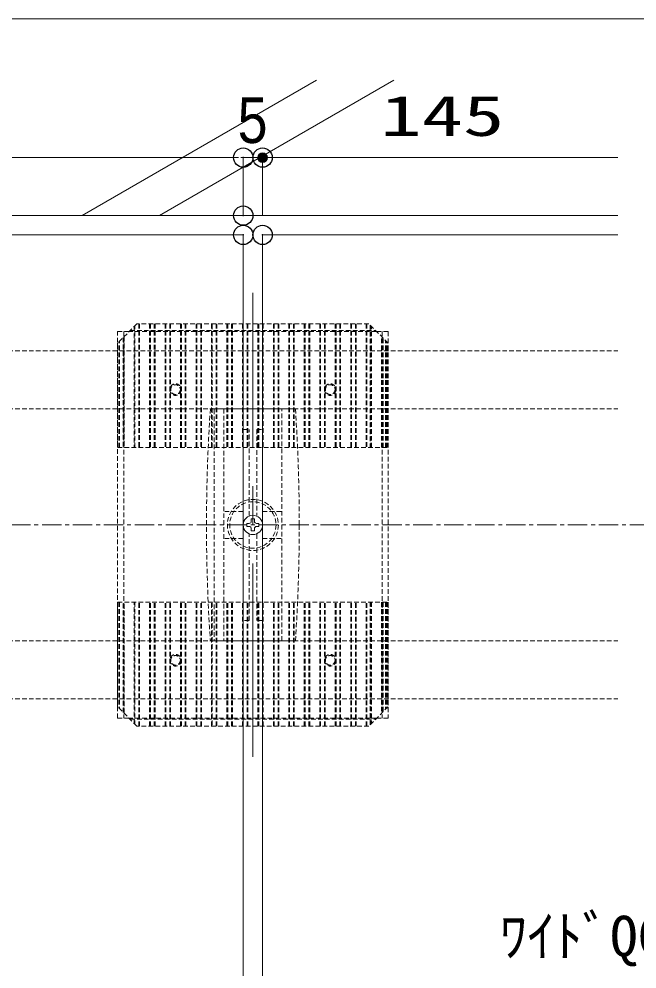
# Model space of a CAD drawing. Units: millimetres, scale not verified. Extents: x -4131 to 4169, y -981 to 998.
# Drawn here: x -3971.1 to -3811.3, y 138.5 to 384.2 of the extents above; entities that cross this region are included whole.
import ezdxf
from ezdxf.enums import TextEntityAlignment as Align

# ---------------------------------------------------------------- set-up
doc = ezdxf.new("R2010")
doc.units = ezdxf.units.MM
doc.header["$LTSCALE"] = 10
doc.header["$PDMODE"] = 32
doc.header["$PDSIZE"] = 5
doc.linetypes.add('CHAIN1', pattern=[8, 5, -1, 1, -1])
doc.linetypes.add('DASHED1', pattern=[1.8, 1.2, -0.6])
for name, color, linetype, lineweight in [('0-0_図枠', 7, 'Continuous', 9), ('0-1_デッキ', 7, 'Continuous', 9), ('0-2_文字', 4, 'Continuous', 9), ('0-3_寸法', 7, 'Continuous', 9), ('0-4_一般', 4, 'Continuous', 9), ('0-6_0', 7, 'Continuous', 9), ('0-A_根太', 4, 'Continuous', 9), ('0-B_WQCS', 4, 'Continuous', 9), ('0-C_束', 4, 'Continuous', 9)]:
    doc.layers.add(name, color=color, linetype=linetype, lineweight=lineweight)
doc.layers.add('0-7_DEFPOINTS', color=7, linetype='Continuous')
doc.styles.add('ＭＳ ゴシック', font='')
doc.styles.add('ＭＳ Ｐゴシック', font='')
doc.styles.get('ＭＳ ゴシック').set_extended_font_data('MS Gothic')
doc.styles.get('ＭＳ Ｐゴシック').set_extended_font_data('MS PGothic')

# ---------------------------------------------------------------- blocks, each defined once
blk = doc.blocks.new('_DOT')
at = {"layer": '0-6_0'}
for p, q in [((-5, 0), (-10, 0)), ((-2.5, 0), (2.5, 0))]:
    blk.add_line(p, q, dxfattribs=at)
blk = doc.blocks.new('グループ-70-1')
at = {"layer": '0-A_根太', "linetype": 'DASHED1'}
for p, q in [((-39708, 5899.7), (-37339.2, 5899.7)), ((-39708, 5749.7), (-37339.2, 5749.7)), ((-39708, 5149.7), (-37339.2, 5149.7)), ((-39708, 4999.7), (-37339.2, 4999.7))]:
    blk.add_line(p, q, dxfattribs=at)
at = {"layer": '0-A_根太', "linetype": 'CHAIN1'}
blk.add_line((-39948.3, 5449.7), (-31448.3, 5449.7), dxfattribs=at)
blk = doc.blocks.new('グループ-93-1')
at = {"layer": '0-B_WQCS'}
blk.add_line((4, -9.8), (4, -15.6), dxfattribs=at)
for points in [[(-9.8, -4), (-15.6, -4), (-15.6, 4), (-9.8, 4)], [(-4, 9.8), (-4, 15.6), (4, 15.6), (4, 9.8)], [(9.8, 4), (15.6, 4), (15.6, -4), (9.8, -4)], [(4, -15.6), (-4, -15.6), (-4, -9.8)]]:
    blk.add_lwpolyline(points, dxfattribs=at)
blk.add_circle((0, 0), 25, dxfattribs=at)
for centre, start, end in [((-9.8, 9.8), 270, 0), ((9.8, 9.8), 180, 270), ((-9.8, -9.8), 0, 90), ((9.8, -9.8), 90, 180)]:
    blk.add_arc(centre, 5.81, start, end, dxfattribs=at)
blk = doc.blocks.new('グループ-94-1')
at = {"layer": '0-B_WQCS'}
blk.add_blockref('グループ-93-1', (0, 0), dxfattribs=at)
blk = doc.blocks.new('グループ-95-1')
at = {"layer": '0-B_WQCS', "linetype": 'DASHED1'}
for p, q in [((110, 300), (-110, 300)), ((-100, 298.3), (-100, -298.3)), ((-74.9, 300), (-74.9, -300)), ((-24.9, 300), (-24.9, 7.4)), ((24.9, 7.4), (24.9, 300)), ((74.9, -300), (74.9, 300)), ((-24.9, 247.1), (-10, 247.1)), ((-10, 24), (-10, 247.1)), ((10, 247.1), (10, 24)), ((10, 247.1), (24.9, 247.1)), ((-24.9, 35), (-74.9, 35)), ((24.9, 35), (74.9, 35)), ((-24.9, -7.4), (-24.9, -300)), ((-10, -247.1), (-10, -24)), ((10, -24), (10, -247.1)), ((24.9, -300), (24.9, -7.4)), ((-24.9, -35), (-74.9, -35)), ((24.9, -35), (74.9, -35)), ((-10, -247.1), (-24.9, -247.1)), ((24.9, -247.1), (10, -247.1)), ((110, -300), (-110, -300))]:
    blk.add_line(p, q, dxfattribs=at)
at = {"layer": '0-B_WQCS'}
for p, q in [((-24.9, 300), (25.1, 300)), ((25.1, -300), (-24.9, -300))]:
    blk.add_line(p, q, dxfattribs=at)
at = {"layer": '0-B_WQCS', "linetype": 'DASHED1'}
for centre, start, end in [((4385, 0), 176.1817, 183.8183), ((-4385, 0), 0, 3.8183), ((-4385, 0), 356.1817, 0)]:
    blk.add_arc(centre, 4505, start, end, dxfattribs=at)
at = {"layer": '0-B_WQCS'}
blk.add_blockref('グループ-94-1', (0, 0), dxfattribs=at)
blk = doc.blocks.new('グループ-96-1')
at = {"layer": '0-B_WQCS'}
blk.add_blockref('グループ-95-1', (0, 0), dxfattribs=at)
blk = doc.blocks.new('WQCS2016平')
at = {"layer": '0-B_WQCS'}
blk.add_blockref('グループ-96-1', (0, 0), dxfattribs=at)
blk = doc.blocks.new('グループ-289-1')
at = {"layer": '0-C_束', "linetype": 'DASHED1'}
for p, q in [((-38633.1, 5249.7), (-37933.1, 5249.7)), ((-38633.1, 4979.7), (-38633.1, 5249.7)), ((-38630.1, 5249.7), (-38630.1, 4976.7)), ((-38628.1, 5249.7), (-38628.1, 4974.7)), ((-38618.1, 4964.7), (-38618.1, 5249.7)), ((-38616.1, 4962.7), (-38616.1, 5249.7)), ((-38590.1, 4936.7), (-38590.1, 5249.7)), ((-38588.1, 5249.7), (-38588.1, 4934.7)), ((-38578.1, 4929.7), (-38578.1, 5249.7)), ((-38576.1, 4929.7), (-38576.1, 5249.7)), ((-38550.1, 4929.7), (-38550.1, 5249.7)), ((-38548.1, 4929.7), (-38548.1, 5249.7)), ((-38538.1, 4929.7), (-38538.1, 5249.7)), ((-38536.1, 4929.7), (-38536.1, 5249.7)), ((-38510.1, 4929.7), (-38510.1, 5249.7)), ((-38508.1, 4929.7), (-38508.1, 5249.7)), ((-38498.1, 4929.7), (-38498.1, 5249.7)), ((-38496.1, 4929.7), (-38496.1, 5249.7)), ((-38470.1, 4929.7), (-38470.1, 5249.7)), ((-38468.1, 4929.7), (-38468.1, 5249.7)), ((-38458.1, 4929.7), (-38458.1, 5249.7)), ((-38456.1, 4929.7), (-38456.1, 5249.7)), ((-38430.1, 4929.7), (-38430.1, 5249.7)), ((-38428.1, 4929.7), (-38428.1, 5249.7)), ((-38418.1, 4929.7), (-38418.1, 5249.7)), ((-38416.1, 4929.7), (-38416.1, 5249.7)), ((-38390.1, 4929.7), (-38390.1, 5249.7)), ((-38388.1, 5249.7), (-38388.1, 4929.7)), ((-38378.1, 4929.7), (-38378.1, 5249.7)), ((-38376.1, 4929.7), (-38376.1, 5249.7)), ((-38350.1, 4929.7), (-38350.1, 5249.7)), ((-38348.1, 4929.7), (-38348.1, 5249.7)), ((-38338.1, 4929.7), (-38338.1, 5249.7)), ((-38336.1, 4929.7), (-38336.1, 5249.7)), ((-38310.1, 4929.7), (-38310.1, 5249.7)), ((-38308.1, 4929.7), (-38308.1, 5249.7)), ((-38298.1, 4929.7), (-38298.1, 5249.7)), ((-38296.1, 4929.7), (-38296.1, 5249.7)), ((-38270.1, 4929.7), (-38270.1, 5249.7)), ((-38268.1, 4929.7), (-38268.1, 5249.7)), ((-38258.1, 4929.7), (-38258.1, 5249.7)), ((-38256.1, 4929.7), (-38256.1, 5249.7)), ((-38230.1, 4929.7), (-38230.1, 5249.7)), ((-38228.1, 4929.7), (-38228.1, 5249.7)), ((-38218.1, 4929.7), (-38218.1, 5249.7)), ((-38216.1, 4929.7), (-38216.1, 5249.7)), ((-38190.1, 4929.7), (-38190.1, 5249.7)), ((-38188.1, 4929.7), (-38188.1, 5249.7)), ((-38178.1, 4929.7), (-38178.1, 5249.7)), ((-38176.1, 4929.7), (-38176.1, 5249.7)), ((-38150.1, 4929.7), (-38150.1, 5249.7)), ((-38148.1, 4929.7), (-38148.1, 5249.7)), ((-38138.1, 4929.7), (-38138.1, 5249.7)), ((-38136.1, 4929.7), (-38136.1, 5249.7)), ((-38110.1, 4929.7), (-38110.1, 5249.7)), ((-38108.1, 4929.7), (-38108.1, 5249.7)), ((-38098.1, 4929.7), (-38098.1, 5249.7)), ((-38096.1, 4929.7), (-38096.1, 5249.7)), ((-38070.1, 4929.7), (-38070.1, 5249.7)), ((-38068.1, 4929.7), (-38068.1, 5249.7)), ((-38058.1, 4929.7), (-38058.1, 5249.7)), ((-38056.1, 4929.7), (-38056.1, 5249.7)), ((-38030.1, 4929.7), (-38030.1, 5249.7)), ((-38028.1, 4929.7), (-38028.1, 5249.7)), ((-38018.1, 4929.7), (-38018.1, 5249.7)), ((-38016.1, 4929.7), (-38016.1, 5249.7)), ((-37990.1, 4929.7), (-37990.1, 5249.7)), ((-37988.1, 4929.7), (-37988.1, 5249.7)), ((-37980.1, 4932.7), (-37980.1, 5249.7)), ((-37978.1, 5249.7), (-37978.1, 4934.7)), ((-37976.1, 5249.7), (-37976.1, 4936.7)), ((-37950.1, 5249.7), (-37950.1, 4962.7)), ((-37948.1, 5249.7), (-37948.1, 4964.7)), ((-37946.1, 5249.7), (-37946.1, 4966.7)), ((-37940.1, 5249.7), (-37940.1, 4972.7)), ((-37938.1, 5249.7), (-37938.1, 4974.7)), ((-37936.1, 5249.7), (-37936.1, 4976.7)), ((-37933.1, 5249.7), (-37933.1, 4979.7)), ((-38583.1, 4929.7), (-38633.1, 4979.7)), ((-37933.1, 4979.7), (-37983.1, 4929.7)), ((-38600.6, 4947.2), (-37965.5, 4947.2)), ((-37983.1, 4929.7), (-38583.1, 4929.7))]:
    blk.add_line(p, q, dxfattribs=at)
for centre in [(-38483.1, 5099.7), (-38083.1, 5099.7)]:
    blk.add_circle(centre, 12.5, dxfattribs=at)
blk = doc.blocks.new('グループ-290-1')
at = {"layer": '0-C_束', "linetype": 'DASHED1'}
for p, q in [((-38583.1, 5969.7), (-38633.1, 5919.7)), ((-38600.6, 5952.2), (-37965.5, 5952.2)), ((-38590.1, 5962.7), (-38590.1, 5649.7)), ((-38588.1, 5649.7), (-38588.1, 5964.7)), ((-37983.1, 5969.7), (-38583.1, 5969.7)), ((-38578.1, 5969.7), (-38578.1, 5649.7)), ((-38576.1, 5969.7), (-38576.1, 5649.7)), ((-38550.1, 5969.7), (-38550.1, 5649.7)), ((-38548.1, 5969.7), (-38548.1, 5649.7)), ((-38538.1, 5969.7), (-38538.1, 5649.7)), ((-38536.1, 5969.7), (-38536.1, 5649.7)), ((-38510.1, 5969.7), (-38510.1, 5649.7)), ((-38508.1, 5969.7), (-38508.1, 5649.7)), ((-38498.1, 5969.7), (-38498.1, 5649.7)), ((-38496.1, 5969.7), (-38496.1, 5649.7)), ((-38470.1, 5969.7), (-38470.1, 5649.7)), ((-38468.1, 5969.7), (-38468.1, 5649.7)), ((-38458.1, 5969.7), (-38458.1, 5649.7)), ((-38456.1, 5969.7), (-38456.1, 5649.7)), ((-38430.1, 5969.7), (-38430.1, 5649.7)), ((-38428.1, 5969.7), (-38428.1, 5649.7)), ((-38418.1, 5969.7), (-38418.1, 5649.7)), ((-38416.1, 5969.7), (-38416.1, 5649.7)), ((-38390.1, 5969.7), (-38390.1, 5649.7)), ((-38388.1, 5649.7), (-38388.1, 5969.7)), ((-38378.1, 5969.7), (-38378.1, 5649.7)), ((-38376.1, 5969.7), (-38376.1, 5649.7)), ((-38350.1, 5969.7), (-38350.1, 5649.7)), ((-38348.1, 5969.7), (-38348.1, 5649.7)), ((-38338.1, 5969.7), (-38338.1, 5649.7)), ((-38336.1, 5969.7), (-38336.1, 5649.7)), ((-38310.1, 5969.7), (-38310.1, 5649.7)), ((-38308.1, 5969.7), (-38308.1, 5649.7)), ((-38298.1, 5969.7), (-38298.1, 5649.7)), ((-38296.1, 5969.7), (-38296.1, 5649.7)), ((-38270.1, 5969.7), (-38270.1, 5649.7)), ((-38268.1, 5969.7), (-38268.1, 5649.7)), ((-38258.1, 5969.7), (-38258.1, 5649.7)), ((-38256.1, 5969.7), (-38256.1, 5649.7)), ((-38230.1, 5969.7), (-38230.1, 5649.7)), ((-38228.1, 5969.7), (-38228.1, 5649.7)), ((-38218.1, 5969.7), (-38218.1, 5649.7)), ((-38216.1, 5969.7), (-38216.1, 5649.7)), ((-38190.1, 5969.7), (-38190.1, 5649.7)), ((-38188.1, 5969.7), (-38188.1, 5649.7)), ((-38178.1, 5969.7), (-38178.1, 5649.7)), ((-38176.1, 5969.7), (-38176.1, 5649.7)), ((-38150.1, 5969.7), (-38150.1, 5649.7)), ((-38148.1, 5969.7), (-38148.1, 5649.7)), ((-38138.1, 5969.7), (-38138.1, 5649.7)), ((-38136.1, 5969.7), (-38136.1, 5649.7)), ((-38110.1, 5969.7), (-38110.1, 5649.7)), ((-38108.1, 5969.7), (-38108.1, 5649.7)), ((-38098.1, 5969.7), (-38098.1, 5649.7)), ((-38096.1, 5969.7), (-38096.1, 5649.7)), ((-38070.1, 5969.7), (-38070.1, 5649.7)), ((-38068.1, 5969.7), (-38068.1, 5649.7)), ((-38058.1, 5969.7), (-38058.1, 5649.7)), ((-38056.1, 5969.7), (-38056.1, 5649.7)), ((-38030.1, 5969.7), (-38030.1, 5649.7)), ((-38028.1, 5969.7), (-38028.1, 5649.7)), ((-38018.1, 5969.7), (-38018.1, 5649.7)), ((-38016.1, 5969.7), (-38016.1, 5649.7)), ((-37990.1, 5969.7), (-37990.1, 5649.7)), ((-37988.1, 5969.7), (-37988.1, 5649.7)), ((-37933.1, 5919.7), (-37983.1, 5969.7)), ((-37980.1, 5966.7), (-37980.1, 5649.7)), ((-37978.1, 5649.7), (-37978.1, 5964.7)), ((-37976.1, 5649.7), (-37976.1, 5962.7)), ((-38630.1, 5649.7), (-38630.1, 5922.7)), ((-38628.1, 5649.7), (-38628.1, 5924.7)), ((-38618.1, 5934.7), (-38618.1, 5649.7)), ((-38616.1, 5936.7), (-38616.1, 5649.7)), ((-37950.1, 5649.7), (-37950.1, 5936.7)), ((-37948.1, 5649.7), (-37948.1, 5934.7)), ((-37946.1, 5649.7), (-37946.1, 5932.7)), ((-37940.1, 5649.7), (-37940.1, 5926.7)), ((-37938.1, 5649.7), (-37938.1, 5924.7)), ((-37936.1, 5649.7), (-37936.1, 5922.7)), ((-38633.1, 5919.7), (-38633.1, 5649.7)), ((-37933.1, 5649.7), (-37933.1, 5919.7)), ((-38633.1, 5649.7), (-37933.1, 5649.7))]:
    blk.add_line(p, q, dxfattribs=at)
for centre in [(-38483.1, 5799.7), (-38083.1, 5799.7)]:
    blk.add_circle(centre, 12.5, dxfattribs=at)
blk = doc.blocks.new('グループ-291-1')
at = {"layer": '0-C_束', "linetype": 'DASHED1'}
for p, q in [((-38617.1, 5949.7), (-38617.1, 4949.7)), ((-37963.1, 5949.7), (-38603.1, 5949.7)), ((-37949.1, 5949.7), (-37949.1, 4949.7))]:
    blk.add_line(p, q, dxfattribs=at)
blk.add_lwpolyline([(-37963.1, 5949.7), (-37933.1, 5949.7), (-37933.1, 4949.7), (-37963.1, 4949.7), (-38603.1, 4949.7), (-38633.1, 4949.7), (-38633.1, 5949.7), (-38603.1, 5949.7)], dxfattribs=at)
for centre, radius in [((-38483.1, 5799.7), 15), ((-38083.1, 5799.7), 15), ((-38283.1, 5449.7), 66), ((-38283.1, 5449.7), 66), ((-38283.1, 5449.7), 60), ((-38483.1, 5099.7), 15), ((-38083.1, 5099.7), 15)]:
    blk.add_circle(centre, radius, dxfattribs=at)
at = {"layer": '0-C_束'}
for name in ['グループ-290-1', 'グループ-289-1']:
    blk.add_blockref(name, (0, 0), dxfattribs=at)

msp = doc.modelspace()

# ---------------------------------------------------------------- hatches: boundary and pattern name
at = {"layer": '0-3_寸法'}
msp.add_hatch(color=256, dxfattribs=at).paths.add_polyline_path([(-3906.9, 348.37, 1), (-3909.41, 348.37, 1)])

# ---------------------------------------------------------------- linework, layer by layer
at = {"layer": '0-0_図枠', "color": 5}
msp.add_lwpolyline([(-4130.95, 384.21), (-2130.95, 384.21), (-2130.95, -915.79), (-4130.95, -915.79)], close=True, dxfattribs=at)
at = {"layer": '0-1_デッキ'}
for p, q in [((-4058.15, 328.37), (-3913.15, 328.37)), ((-3913.15, -156.63), (-3913.15, 328.37)), ((-3908.15, -236.63), (-3908.15, 328.37)), ((-3908.15, 328.37), (-3816.27, 328.37))]:
    msp.add_line(p, q, dxfattribs=at)
at = {"layer": '0-3_寸法'}
for p, q in [((-4055.65, 348.37), (-3915.66, 348.37)), ((-3915.66, 348.37), (-3918.16, 348.37)), ((-3913.15, 333.37), (-3913.15, 348.37)), ((-3913.15, 338.37), (-3913.15, 348.37)), ((-3913.15, 348.37), (-3908.15, 348.37)), ((-3908.15, 333.37), (-3908.15, 348.37)), ((-3905.65, 348.37), (-3903.15, 348.37))]:
    msp.add_line(p, q, dxfattribs=at)
at = {"layer": '0-3_寸法', "color": 4}
msp.add_line((-3908.15, 348.37), (-3816.27, 348.37), dxfattribs=at)
msp.add_circle((-3908.15, 348.37), 1.25, dxfattribs=at)
at = {"layer": '0-4_一般'}
for p, q in [((-3894.19, 368.37), (-3954.81, 333.37)), ((-3874.19, 368.37), (-3934.81, 333.37))]:
    msp.add_line(p, q, dxfattribs=at)
at = {"layer": '0-4_一般', "linetype": 'CHAIN1'}
msp.add_line((-3910.66, 193.37), (-3910.66, 313.37), dxfattribs=at)
at = {"layer": '0-4_一般', "color": 3}
msp.add_lwpolyline([(-3816.27, 333.37), (-4063.15, 333.37), (-4063.15, -236.63)], dxfattribs=at)
at = {"layer": '0-7_DEFPOINTS'}
for p in [(-3913.15, 348.37), (-3908.15, 348.37), (-3913.15, 333.37), (-3913.15, 328.37), (-3908.15, 328.37)]:
    msp.add_point(p, dxfattribs=at)

# ---------------------------------------------------------------- block references
at = {"layer": '0-3_寸法', "xscale": 0.2503723, "yscale": 0.2503723}
msp.add_blockref('_DOT', (-3913.15, 348.37), dxfattribs=at)
msp.add_blockref('_DOT', (-3913.15, 348.37), dxfattribs=at)
at = {"layer": '0-3_寸法', "xscale": 0.2503723, "yscale": 0.2503723, "rotation": 180}
msp.add_blockref('_DOT', (-3908.15, 348.37), dxfattribs=at)
at = {"layer": '0-A_根太', "xscale": 0.1, "yscale": 0.1}
msp.add_blockref('グループ-70-1', (-82.35, -291.6), dxfattribs=at)
at = {"layer": '0-B_WQCS', "xscale": 0.1, "yscale": 0.1}
msp.add_blockref('WQCS2016平', (-3910.66, 253.37), dxfattribs=at)
at = {"layer": '0-C_束', "xscale": 0.1, "yscale": 0.1}
msp.add_blockref('グループ-291-1', (-82.35, -291.6), dxfattribs=at)

# ---------------------------------------------------------------- texts
at = {"layer": '0-2_文字', "style": 'ＭＳ ゴシック'}
msp.add_text('ﾜｲﾄﾞQCS(ｶﾞﾗｽ繊維入ﾎﾟﾘｶｰﾎﾞﾈｰﾄ)', height=10.48, dxfattribs=at).set_placement((-3846.87, 138.68), align=Align.BOTTOM_LEFT)
at = {"layer": '0-3_寸法', "style": 'ＭＳ Ｐゴシック', "width": 0.9}
msp.add_text('5', height=11.8, dxfattribs=at).set_placement((-3914.6, 348.6), align=Align.BOTTOM_LEFT)
at = {"layer": '0-3_寸法', "color": 4, "style": 'ＭＳ ゴシック', "width": 1.5}
msp.add_text('145', height=10.48, dxfattribs=at).set_placement((-3877.7, 350.83), align=Align.BOTTOM_LEFT)

doc.saveas('drawing.dxf')
